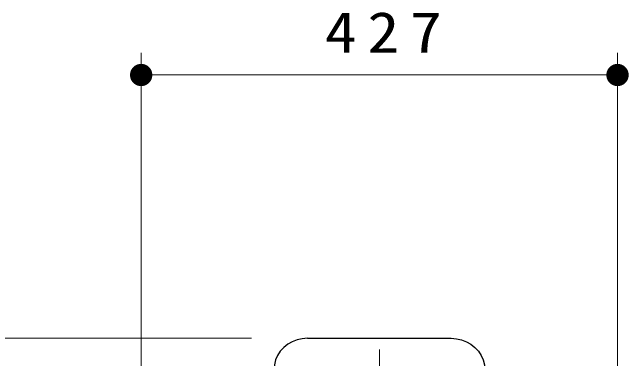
# Model space of a CAD drawing. Units: millimetres on the paper, scale 1:20. Extents: x -365 to 0, y 0 to 257.
# Drawn here: x -204.4 to -176.78, y 116.25 to 131.79 of the extents above; entities that cross this region are included whole.
import ezdxf

# ---------------------------------------------------------------- set-up
doc = ezdxf.new("R2010")
doc.units = ezdxf.units.MM
doc.linetypes.add('USER2', pattern=[6, 3, -1, 1, -1])
doc.layers.add('LY_1', color=7, linetype='Continuous', lineweight=13)
doc.styles.add('ＭＳ ゴシック', font='')
doc.styles.get('ＭＳ ゴシック').set_extended_font_data('MS Gothic')

# ---------------------------------------------------------------- blocks, each defined once
blk = doc.blocks.new('filled_dot')
at = {"color": 0, "linetype": 'Continuous', "lineweight": -2, "const_width": 1.25}
blk.add_lwpolyline([(-0.625, 0, 1), (0.625, 0, 1)], format="xyb", close=True, dxfattribs=at)

msp = doc.modelspace()

# ---------------------------------------------------------------- linework, layer by layer
at = {"layer": 'LY_1'}
for p, q in [((-198.628, 97.14), (-198.628, 129.98)), ((-177.278, 97.14), (-177.278, 129.98)), ((-198.628, 128.98), (-177.278, 128.98)), ((-193.678, 117.165), (-231.453, 117.165))]:
    msp.add_line(p, q, dxfattribs=at)
at = {"layer": 'LY_1', "lineweight": 25}
msp.add_line((-191.178, 117.165), (-184.728, 117.165), dxfattribs=at)
at = {"layer": 'LY_1', "linetype": 'USER2'}
msp.add_line((-187.953, 116.657), (-187.953, 55.54), dxfattribs=at)
at = {"layer": 'LY_1', "lineweight": 25}
for points in [[(-191.178, 117.165), (-191.412, 117.147), (-191.641, 117.096), (-191.859, 117.011), (-192.059, 116.896), (-192.238, 116.752), (-192.391, 116.584), (-192.514, 116.395), (-192.604, 116.191), (-192.659, 115.976), (-192.678, 115.755)], [(-184.728, 117.165), (-184.493, 117.147), (-184.264, 117.096), (-184.047, 117.011), (-183.846, 116.896), (-183.667, 116.752), (-183.514, 116.584), (-183.391, 116.395), (-183.301, 116.191), (-183.246, 115.976), (-183.228, 115.755)]]:
    msp.add_lwpolyline(points, dxfattribs=at)

# ---------------------------------------------------------------- block references
at = {"layer": 'LY_1', "xscale": 0.4, "yscale": 0.4}
msp.add_blockref('filled_dot', (-198.628, 128.98), dxfattribs=at)
at = {"layer": 'LY_1', "xscale": 0.4, "yscale": 0.4, "rotation": 180}
msp.add_blockref('filled_dot', (-177.278, 128.98), dxfattribs=at)

# ---------------------------------------------------------------- texts
at = {"layer": 'LY_1', "insert": (-187.536, 129.98), "char_height": 1.833, "attachment_point": 8, "style": 'ＭＳ ゴシック'}
msp.add_mtext('\\T1.33;\\W1.15;427', dxfattribs=at)

doc.saveas('drawing.dxf')
